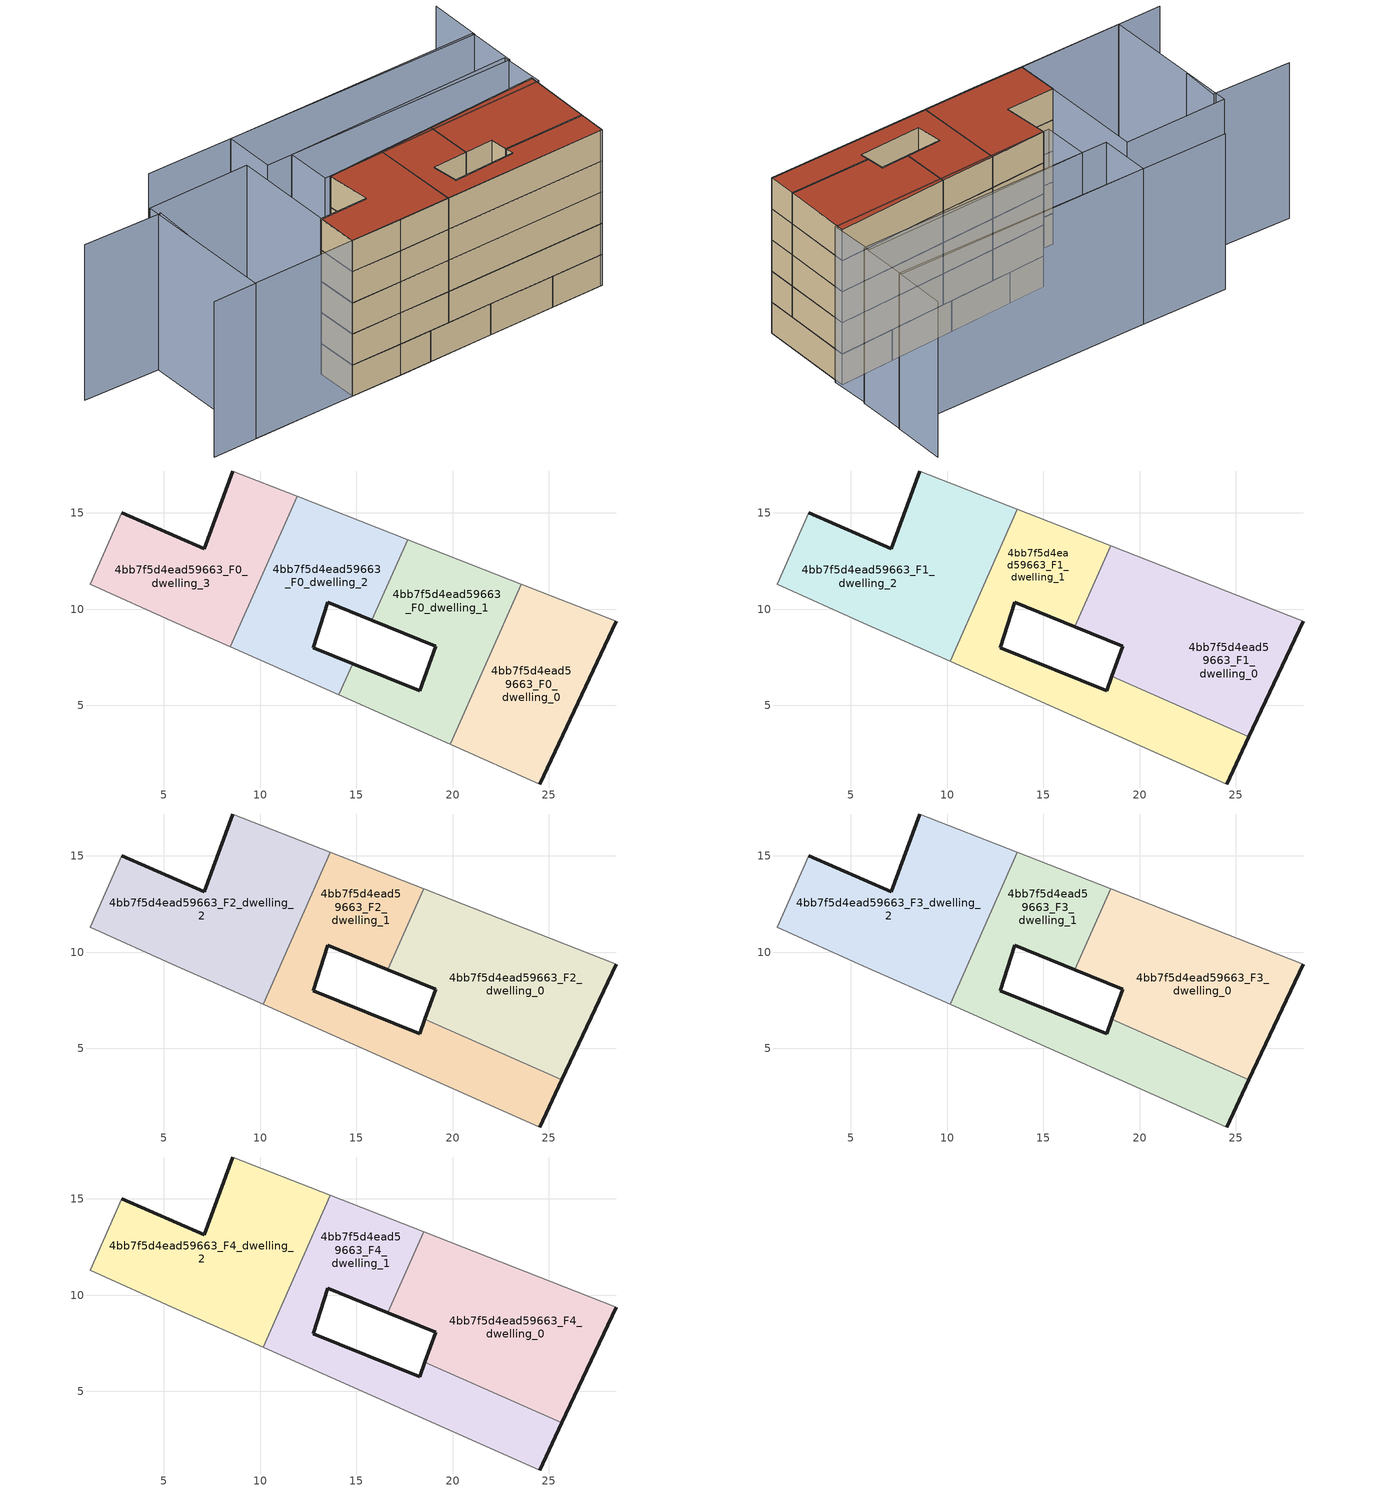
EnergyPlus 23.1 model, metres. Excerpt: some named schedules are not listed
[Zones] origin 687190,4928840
4bb7f5d4ead59663_F0_dwelling_0
 floor ground (EU_floor_Construction): 24.52,0.92 28.48,9.36 23.56,11.29 19.88,2.98 z0
 wall outside (EU_wall_Construction): 28.48,9.36 24.52,0.92 z0:3
 wall to 4bb7f5d4ead59663_F0_dwelling_1 (EU_wall_Construction): 19.88,2.98 23.56,11.29 z0:3
 wall adiabatic (EU_wall_Construction): 23.56,11.29 28.48,9.36 / 24.52,0.92 19.88,2.98 z0:3
4bb7f5d4ead59663_F0_dwelling_1
 floor ground (EU_floor_Construction): 19.88,2.98 23.56,11.29 17.66,13.61 15.81,9.42 19.11,8.08 18.29,5.76 14.81,7.17 14.09,5.54 z0
 wall outside (EU_wall_Construction): 14.81,7.17 18.29,5.76 19.11,8.08 15.81,9.42 z0:3
 wall to 4bb7f5d4ead59663_F0_dwelling_2 (EU_wall_Construction): 14.09,5.54 14.81,7.17 / 15.81,9.42 17.66,13.61 z0:3
 wall adiabatic (EU_wall_Construction): 17.66,13.61 23.56,11.29 / 19.88,2.98 14.09,5.54 z0:3
4bb7f5d4ead59663_F0_dwelling_2
 floor ground (EU_floor_Construction): 14.81,7.17 12.76,8 13.52,10.35 15.81,9.42 17.66,13.61 11.93,15.86 8.47,8.03 14.09,5.54 z0
 wall outside (EU_wall_Construction): 15.81,9.42 13.52,10.35 12.76,8 14.81,7.17 z0:3
 wall adiabatic (EU_wall_Construction): 14.09,5.54 8.47,8.03 / 11.93,15.86 17.66,13.61 z0:3
 wall to 4bb7f5d4ead59663_F0_dwelling_3 (EU_wall_Construction): 8.47,8.03 11.93,15.86 z0:3
4bb7f5d4ead59663_F0_dwelling_3
 floor ground (EU_floor_Construction): 8.47,8.03 11.93,15.86 8.58,17.17 7.09,13.13 2.81,14.99 1.2,11.29 5.67,9.27 z0
 wall outside (EU_wall_Construction): 2.81,14.99 7.09,13.13 8.58,17.17 z0:3
 wall adiabatic (EU_wall_Construction): 8.58,17.17 11.93,15.86 / 8.47,8.03 5.67,9.27 1.2,11.29 2.81,14.99 z0:3
4bb7f5d4ead59663_F1_dwelling_0
 floor to 4bb7f5d4ead59663_F0_dwelling_0 (EU_floor_Construction): 25.67,3.37 28.48,9.36 23.56,11.29 20.97,5.45 z3
 floor to 4bb7f5d4ead59663_F0_dwelling_1 (EU_floor_Construction): 20.97,5.45 23.56,11.29 18.5,13.28 16.64,9.08 19.11,8.08 18.56,6.52 z3
 wall outside (EU_wall_Construction): 18.56,6.52 19.11,8.08 16.64,9.08 / 28.48,9.36 25.67,3.37 z3:6
 wall to 4bb7f5d4ead59663_F1_dwelling_1 (EU_wall_Construction): 25.67,3.37 18.56,6.52 / 16.64,9.08 18.5,13.28 z3:6
 wall adiabatic (EU_wall_Construction): 18.5,13.28 28.48,9.36 z3:6
4bb7f5d4ead59663_F1_dwelling_1
 floor to 4bb7f5d4ead59663_F0_dwelling_1 (EU_floor_Construction): 19.88,2.98 20.97,5.45 18.56,6.52 18.29,5.76 14.81,7.17 14.09,5.54 z3; 16.64,9.08 18.5,13.28 17.66,13.61 15.81,9.42 z3
 floor to 4bb7f5d4ead59663_F0_dwelling_0 (EU_floor_Construction): 24.52,0.92 25.67,3.37 20.97,5.45 19.88,2.98 z3
 floor to 4bb7f5d4ead59663_F0_dwelling_2 (EU_floor_Construction): 14.81,7.17 12.76,8 13.52,10.35 15.81,9.42 17.66,13.61 13.65,15.18 10.16,7.28 14.09,5.54 z3
 wall outside (EU_wall_Construction): 16.64,9.08 13.52,10.35 12.76,8 18.29,5.76 18.56,6.52 / 25.67,3.37 24.52,0.92 z3:6
 wall adiabatic (EU_wall_Construction): 24.52,0.92 10.16,7.28 / 13.66,15.18 18.5,13.28 z3:6
 wall to 4bb7f5d4ead59663_F1_dwelling_2 (EU_wall_Construction): 10.16,7.28 13.66,15.18 z3:6
4bb7f5d4ead59663_F1_dwelling_2
 floor to 4bb7f5d4ead59663_F0_dwelling_2 (EU_floor_Construction): 10.16,7.28 13.65,15.18 11.93,15.86 8.47,8.03 z3
 floor to 4bb7f5d4ead59663_F0_dwelling_3 (EU_floor_Construction): 8.47,8.03 11.93,15.86 8.58,17.17 7.09,13.13 2.81,14.99 1.2,11.29 5.67,9.27 z3
 wall outside (EU_wall_Construction): 2.81,14.99 7.09,13.13 8.58,17.17 z3:6
 wall adiabatic (EU_wall_Construction): 10.16,7.28 5.67,9.27 1.2,11.29 2.81,14.99 / 8.58,17.17 13.66,15.18 z3:6
4bb7f5d4ead59663_F2_dwelling_0
 floor to 4bb7f5d4ead59663_F1_dwelling_0 (EU_floor_Construction): 25.67,3.37 28.48,9.36 18.5,13.28 16.64,9.08 19.11,8.08 18.56,6.52 z6
 wall outside (EU_wall_Construction): 18.56,6.52 19.11,8.08 16.64,9.08 / 28.48,9.36 25.67,3.37 z6:9
 wall to 4bb7f5d4ead59663_F2_dwelling_1 (EU_wall_Construction): 25.67,3.37 18.56,6.52 / 16.64,9.08 18.5,13.28 z6:9
 wall adiabatic (EU_wall_Construction): 18.5,13.28 28.48,9.36 z6:9
4bb7f5d4ead59663_F2_dwelling_1
 floor to 4bb7f5d4ead59663_F1_dwelling_1 (EU_floor_Construction): 24.52,0.92 25.67,3.37 18.56,6.52 18.29,5.76 12.76,8 13.52,10.35 16.64,9.08 18.5,13.28 13.66,15.18 10.16,7.28 z6
 wall outside (EU_wall_Construction): 16.64,9.08 13.52,10.35 12.76,8 18.29,5.76 18.56,6.52 / 25.67,3.37 24.52,0.92 z6:9
 wall adiabatic (EU_wall_Construction): 24.52,0.92 10.16,7.28 / 13.66,15.18 18.5,13.28 z6:9
 wall to 4bb7f5d4ead59663_F2_dwelling_2 (EU_wall_Construction): 10.16,7.28 13.66,15.18 z6:9
4bb7f5d4ead59663_F2_dwelling_2
 floor to 4bb7f5d4ead59663_F1_dwelling_2 (EU_floor_Construction): 10.16,7.28 13.66,15.18 8.58,17.17 7.09,13.13 2.81,14.99 1.2,11.29 5.67,9.27 z6
 wall outside (EU_wall_Construction): 2.81,14.99 7.09,13.13 8.58,17.17 z6:9
 wall adiabatic (EU_wall_Construction): 10.16,7.28 5.67,9.27 1.2,11.29 2.81,14.99 / 8.58,17.17 13.66,15.18 z6:9
4bb7f5d4ead59663_F3_dwelling_0
 floor to 4bb7f5d4ead59663_F2_dwelling_0 (EU_floor_Construction): 25.67,3.37 28.48,9.36 18.5,13.28 16.64,9.08 19.11,8.08 18.56,6.52 z9
 wall outside (EU_wall_Construction): 18.56,6.52 19.11,8.08 16.64,9.08 / 28.48,9.36 25.67,3.37 z9:12
 wall to 4bb7f5d4ead59663_F3_dwelling_1 (EU_wall_Construction): 25.67,3.37 18.56,6.52 / 16.64,9.08 18.5,13.28 z9:12
 wall adiabatic (EU_wall_Construction): 18.5,13.28 28.48,9.36 z9:12
4bb7f5d4ead59663_F3_dwelling_1
 floor to 4bb7f5d4ead59663_F2_dwelling_1 (EU_floor_Construction): 24.52,0.92 25.67,3.37 18.56,6.52 18.29,5.76 12.76,8 13.52,10.35 16.64,9.08 18.5,13.28 13.66,15.18 10.16,7.28 z9
 wall outside (EU_wall_Construction): 16.64,9.08 13.52,10.35 12.76,8 18.29,5.76 18.56,6.52 / 25.67,3.37 24.52,0.92 z9:12
 wall adiabatic (EU_wall_Construction): 24.52,0.92 10.16,7.28 / 13.66,15.18 18.5,13.28 z9:12
 wall to 4bb7f5d4ead59663_F3_dwelling_2 (EU_wall_Construction): 10.16,7.28 13.66,15.18 z9:12
4bb7f5d4ead59663_F3_dwelling_2
 floor to 4bb7f5d4ead59663_F2_dwelling_2 (EU_floor_Construction): 10.16,7.28 13.66,15.18 8.58,17.17 7.09,13.13 2.81,14.99 1.2,11.29 5.67,9.27 z9
 wall outside (EU_wall_Construction): 2.81,14.99 7.09,13.13 8.58,17.17 z9:12
 wall adiabatic (EU_wall_Construction): 10.16,7.28 5.67,9.27 1.2,11.29 2.81,14.99 / 8.58,17.17 13.66,15.18 z9:12
4bb7f5d4ead59663_F4_dwelling_0
 floor to 4bb7f5d4ead59663_F3_dwelling_0 (EU_floor_Construction): 25.67,3.37 28.48,9.36 18.5,13.28 16.64,9.08 19.11,8.08 18.56,6.52 z12
 wall outside (EU_wall_Construction): 18.56,6.52 19.11,8.08 16.64,9.08 / 28.48,9.36 25.67,3.37 z12:15
 wall to 4bb7f5d4ead59663_F4_dwelling_1 (EU_wall_Construction): 25.67,3.37 18.56,6.52 / 16.64,9.08 18.5,13.28 z12:15
 wall adiabatic (EU_wall_Construction): 18.5,13.28 28.48,9.36 z12:15
 roof outside (EU_roof_Construction): 28.48,9.36 25.67,3.37 18.56,6.52 19.11,8.08 16.64,9.08 18.5,13.28 z15
4bb7f5d4ead59663_F4_dwelling_1
 floor to 4bb7f5d4ead59663_F3_dwelling_1 (EU_floor_Construction): 24.52,0.92 25.67,3.37 18.56,6.52 18.29,5.76 12.76,8 13.52,10.35 16.64,9.08 18.5,13.28 13.66,15.18 10.16,7.28 z12
 wall outside (EU_wall_Construction): 16.64,9.08 13.52,10.35 12.76,8 18.29,5.76 18.56,6.52 / 25.67,3.37 24.52,0.92 z12:15
 wall adiabatic (EU_wall_Construction): 24.52,0.92 10.16,7.28 / 13.66,15.18 18.5,13.28 z12:15
 wall to 4bb7f5d4ead59663_F4_dwelling_2 (EU_wall_Construction): 10.16,7.28 13.66,15.18 z12:15
 roof outside (EU_roof_Construction): 18.5,13.28 16.64,9.08 13.52,10.35 12.76,8 18.29,5.76 18.56,6.52 25.67,3.37 24.52,0.92 10.16,7.28 13.66,15.18 z15
4bb7f5d4ead59663_F4_dwelling_2
 floor to 4bb7f5d4ead59663_F3_dwelling_2 (EU_floor_Construction): 10.16,7.28 13.66,15.18 8.58,17.17 7.09,13.13 2.81,14.99 1.2,11.29 5.67,9.27 z12
 wall outside (EU_wall_Construction): 2.81,14.99 7.09,13.13 8.58,17.17 z12:15
 wall adiabatic (EU_wall_Construction): 10.16,7.28 5.67,9.27 1.2,11.29 2.81,14.99 / 8.58,17.17 13.66,15.18 z12:15
 roof outside (EU_roof_Construction): 13.66,15.18 10.16,7.28 5.67,9.27 1.2,11.29 2.81,14.99 7.09,13.13 8.58,17.17 z15
shading: -11.6,17.06 24.52,0.92 / 34.05,20.89 31.89,16.27 / 31.89,16.27 2.15,30.18 / -2.33,26.78 -4.07,23.44 / -2.52,26.75 -9.21,30.03 / 9.83,21.29 30.05,12.61 / 30.05,12.61 28.36,8.68 / 28.36,8.68 8.15,17.36 / 8.15,17.36 9.83,21.29 / 1.2,11.29 -7.8,15.36 / -7.8,15.36 -2.15,27.83 / -2.15,27.83 6.84,23.76 / 6.84,23.76 1.2,11.29 / 9.61,26.69 31.93,16.5 / 31.93,16.5 29.93,12.11 / 29.93,12.11 7.61,22.3 / 7.61,22.3 9.61,26.69 z0:15
[Building]
EU S2 Campaign: North Axis=0; Terrain=City; Solar Distribution=FullExterior
[Site:Location]
Bologna: Latitude=44.5; Longitude=11.25; Time Zone=1; Elevation=37
[SizingPeriod:WeatherFileDays]
AnnualSizingPeriod: Begin Month=1; Begin Day of Month=1; End Month=12; End Day of Month=31; Day of Week for Start Day=Monday; Use Weather File Daylight Saving Period=No; Use Weather File Rain and Snow Indicators=No
[MATERIAL]
EU_InternalMass_Material: Roughness=MediumRough; Thickness=0.1; Conductivity=1; Density=1800; Specific Heat=900; Thermal Absorptance=0.9; Solar Absorptance=0.7; Visible Absorptance=0.7
[MATERIAL:NOMASS] Roughness=MediumRough; Thermal Absorptance=0.9; Solar Absorptance=0.7; Visible Absorptance=0.7
Name | Thermal Resistance
EU_wall_NoMass | 0.905828
EU_roof_NoMass | 0.37593
EU_floor_NoMass | 0.67114
[CONSTRUCTION]
EU_wall_Construction: EU_wall_NoMass
EU_roof_Construction: EU_roof_NoMass
EU_floor_Construction: EU_floor_NoMass
EU_InternalMass_Construction: EU_InternalMass_Material
[ZONE] Type=1; Multiplier=1; Ceiling Height=autocalculate; Floor Area=autocalculate; Part of Total Floor Area=Yes
Name | Volume
4bb7f5d4ead59663_F0_dwelling_0 | 143.087
4bb7f5d4ead59663_F1_dwelling_0; 4bb7f5d4ead59663_F2_dwelling_0; 4bb7f5d4ead59663_F3_dwelling_0; 4bb7f5d4ead59663_F4_dwelling_0 | 190.762
4bb7f5d4ead59663_F0_dwelling_1 | 143.065
4bb7f5d4ead59663_F1_dwelling_1; 4bb7f5d4ead59663_F2_dwelling_1; 4bb7f5d4ead59663_F3_dwelling_1; 4bb7f5d4ead59663_F4_dwelling_1 | 190.772
4bb7f5d4ead59663_F0_dwelling_2 | 143.09
4bb7f5d4ead59663_F1_dwelling_2; 4bb7f5d4ead59663_F2_dwelling_2; 4bb7f5d4ead59663_F3_dwelling_2; 4bb7f5d4ead59663_F4_dwelling_2 | 190.783
4bb7f5d4ead59663_F0_dwelling_3 | 143.078
[INTERNALMASS] Construction=EU_InternalMass_Construction
Name | Zone or ZoneList | Surface Area
4bb7f5d4ead59663_F0_dwelling_0_EU_InternalMass | 4bb7f5d4ead59663_F0_dwelling_0 | 47.6953
4bb7f5d4ead59663_F0_dwelling_1_EU_InternalMass | 4bb7f5d4ead59663_F0_dwelling_1 | 47.6882
4bb7f5d4ead59663_F0_dwelling_2_EU_InternalMass | 4bb7f5d4ead59663_F0_dwelling_2 | 47.6971
4bb7f5d4ead59663_F0_dwelling_3_EU_InternalMass | 4bb7f5d4ead59663_F0_dwelling_3 | 47.6924
4bb7f5d4ead59663_F1_dwelling_0_EU_InternalMass | 4bb7f5d4ead59663_F1_dwelling_0 | 63.5871
4bb7f5d4ead59663_F1_dwelling_1_EU_InternalMass | 4bb7f5d4ead59663_F1_dwelling_1 | 63.5916
4bb7f5d4ead59663_F1_dwelling_2_EU_InternalMass | 4bb7f5d4ead59663_F1_dwelling_2 | 63.5949
4bb7f5d4ead59663_F2_dwelling_0_EU_InternalMass | 4bb7f5d4ead59663_F2_dwelling_0 | 63.5871
4bb7f5d4ead59663_F2_dwelling_1_EU_InternalMass | 4bb7f5d4ead59663_F2_dwelling_1 | 63.5916
4bb7f5d4ead59663_F2_dwelling_2_EU_InternalMass | 4bb7f5d4ead59663_F2_dwelling_2 | 63.5949
4bb7f5d4ead59663_F3_dwelling_0_EU_InternalMass | 4bb7f5d4ead59663_F3_dwelling_0 | 63.5871
4bb7f5d4ead59663_F3_dwelling_1_EU_InternalMass | 4bb7f5d4ead59663_F3_dwelling_1 | 63.5916
4bb7f5d4ead59663_F3_dwelling_2_EU_InternalMass | 4bb7f5d4ead59663_F3_dwelling_2 | 63.5949
4bb7f5d4ead59663_F4_dwelling_0_EU_InternalMass | 4bb7f5d4ead59663_F4_dwelling_0 | 63.5871
4bb7f5d4ead59663_F4_dwelling_1_EU_InternalMass | 4bb7f5d4ead59663_F4_dwelling_1 | 63.5916
4bb7f5d4ead59663_F4_dwelling_2_EU_InternalMass | 4bb7f5d4ead59663_F4_dwelling_2 | 63.5949
[OTHEREQUIPMENT] Fuel Type=Electricity; Design Level Calculation Method=Watts/Area; Power per Zone Floor Area=1; Fraction Latent=0; Fraction Radiant=0; Fraction Lost=0; Carbon Dioxide Generation Rate=0; EndUse Subcategory=EU_Step8_InternalGains
Name | Zone or ZoneList or Space or SpaceList | Schedule
EU_Step8_InternalGain_4bb7f5d4ead59663_F0_dwelling_0_f000 | 4bb7f5d4ead59663_F0_dwelling_0 | EU_Step8_GainSchedule_4bb7f5d4ead59663_F0_dwelling_0_f000
EU_Step8_InternalGain_4bb7f5d4ead59663_F0_dwelling_1_f000 | 4bb7f5d4ead59663_F0_dwelling_1 | EU_Step8_GainSchedule_4bb7f5d4ead59663_F0_dwelling_1_f000
EU_Step8_InternalGain_4bb7f5d4ead59663_F0_dwelling_2_f000 | 4bb7f5d4ead59663_F0_dwelling_2 | EU_Step8_GainSchedule_4bb7f5d4ead59663_F0_dwelling_2_f000
EU_Step8_InternalGain_4bb7f5d4ead59663_F0_dwelling_3_f000 | 4bb7f5d4ead59663_F0_dwelling_3 | EU_Step8_GainSchedule_4bb7f5d4ead59663_F0_dwelling_3_f000
EU_Step8_InternalGain_4bb7f5d4ead59663_F1_dwelling_0_f000 | 4bb7f5d4ead59663_F1_dwelling_0 | EU_Step8_GainSchedule_4bb7f5d4ead59663_F1_dwelling_0_f000
EU_Step8_InternalGain_4bb7f5d4ead59663_F1_dwelling_1_f000 | 4bb7f5d4ead59663_F1_dwelling_1 | EU_Step8_GainSchedule_4bb7f5d4ead59663_F1_dwelling_1_f000
EU_Step8_InternalGain_4bb7f5d4ead59663_F1_dwelling_2_f000 | 4bb7f5d4ead59663_F1_dwelling_2 | EU_Step8_GainSchedule_4bb7f5d4ead59663_F1_dwelling_2_f000
EU_Step8_InternalGain_4bb7f5d4ead59663_F2_dwelling_0_f000 | 4bb7f5d4ead59663_F2_dwelling_0 | EU_Step8_GainSchedule_4bb7f5d4ead59663_F2_dwelling_0_f000
EU_Step8_InternalGain_4bb7f5d4ead59663_F2_dwelling_1_f000 | 4bb7f5d4ead59663_F2_dwelling_1 | EU_Step8_GainSchedule_4bb7f5d4ead59663_F2_dwelling_1_f000
EU_Step8_InternalGain_4bb7f5d4ead59663_F2_dwelling_2_f000 | 4bb7f5d4ead59663_F2_dwelling_2 | EU_Step8_GainSchedule_4bb7f5d4ead59663_F2_dwelling_2_f000
EU_Step8_InternalGain_4bb7f5d4ead59663_F3_dwelling_0_f000 | 4bb7f5d4ead59663_F3_dwelling_0 | EU_Step8_GainSchedule_4bb7f5d4ead59663_F3_dwelling_0_f000
EU_Step8_InternalGain_4bb7f5d4ead59663_F3_dwelling_1_f000 | 4bb7f5d4ead59663_F3_dwelling_1 | EU_Step8_GainSchedule_4bb7f5d4ead59663_F3_dwelling_1_f000
EU_Step8_InternalGain_4bb7f5d4ead59663_F3_dwelling_2_f000 | 4bb7f5d4ead59663_F3_dwelling_2 | EU_Step8_GainSchedule_4bb7f5d4ead59663_F3_dwelling_2_f000
EU_Step8_InternalGain_4bb7f5d4ead59663_F4_dwelling_0_f000 | 4bb7f5d4ead59663_F4_dwelling_0 | EU_Step8_GainSchedule_4bb7f5d4ead59663_F4_dwelling_0_f000
EU_Step8_InternalGain_4bb7f5d4ead59663_F4_dwelling_1_f000 | 4bb7f5d4ead59663_F4_dwelling_1 | EU_Step8_GainSchedule_4bb7f5d4ead59663_F4_dwelling_1_f000
EU_Step8_InternalGain_4bb7f5d4ead59663_F4_dwelling_2_f000 | 4bb7f5d4ead59663_F4_dwelling_2 | EU_Step8_GainSchedule_4bb7f5d4ead59663_F4_dwelling_2_f000
[ZONEVENTILATION:DESIGNFLOWRATE] Schedule=EU_AlwaysOn; Design Flow Rate Calculation Method=AirChanges/Hour; Air Changes per Hour=0.73129; Ventilation Type=Natural; Fan Pressure Rise=0; Fan Total Efficiency=1; Constant Term Coefficient=1; Temperature Term Coefficient=0; Velocity Term Coefficient=0; Velocity Squared Term Coefficient=0; Minimum Indoor Temperature=-100; Maximum Indoor Temperature=100; Delta Temperature=-100; Minimum Outdoor Temperature=-100; Maximum Outdoor Temperature=100; Maximum Wind Speed=40
Name | Zone or ZoneList or Space or SpaceList
EU_ConstantAir_4bb7f5d4ead59663_F0_dwelling_0 | 4bb7f5d4ead59663_F0_dwelling_0
EU_ConstantAir_4bb7f5d4ead59663_F0_dwelling_1 | 4bb7f5d4ead59663_F0_dwelling_1
EU_ConstantAir_4bb7f5d4ead59663_F0_dwelling_2 | 4bb7f5d4ead59663_F0_dwelling_2
EU_ConstantAir_4bb7f5d4ead59663_F0_dwelling_3 | 4bb7f5d4ead59663_F0_dwelling_3
EU_ConstantAir_4bb7f5d4ead59663_F1_dwelling_0 | 4bb7f5d4ead59663_F1_dwelling_0
EU_ConstantAir_4bb7f5d4ead59663_F1_dwelling_1 | 4bb7f5d4ead59663_F1_dwelling_1
EU_ConstantAir_4bb7f5d4ead59663_F1_dwelling_2 | 4bb7f5d4ead59663_F1_dwelling_2
EU_ConstantAir_4bb7f5d4ead59663_F2_dwelling_0 | 4bb7f5d4ead59663_F2_dwelling_0
EU_ConstantAir_4bb7f5d4ead59663_F2_dwelling_1 | 4bb7f5d4ead59663_F2_dwelling_1
EU_ConstantAir_4bb7f5d4ead59663_F2_dwelling_2 | 4bb7f5d4ead59663_F2_dwelling_2
EU_ConstantAir_4bb7f5d4ead59663_F3_dwelling_0 | 4bb7f5d4ead59663_F3_dwelling_0
EU_ConstantAir_4bb7f5d4ead59663_F3_dwelling_1 | 4bb7f5d4ead59663_F3_dwelling_1
EU_ConstantAir_4bb7f5d4ead59663_F3_dwelling_2 | 4bb7f5d4ead59663_F3_dwelling_2
EU_ConstantAir_4bb7f5d4ead59663_F4_dwelling_0 | 4bb7f5d4ead59663_F4_dwelling_0
EU_ConstantAir_4bb7f5d4ead59663_F4_dwelling_1 | 4bb7f5d4ead59663_F4_dwelling_1
EU_ConstantAir_4bb7f5d4ead59663_F4_dwelling_2 | 4bb7f5d4ead59663_F4_dwelling_2
[HVACTEMPLATE:THERMOSTAT] Constant Heating Setpoint=20; Constant Cooling Setpoint=50
EU_HeatOnly_4bb7f5d4ead59663_F0_dwelling_0; EU_HeatOnly_4bb7f5d4ead59663_F0_dwelling_1; EU_HeatOnly_4bb7f5d4ead59663_F0_dwelling_2
